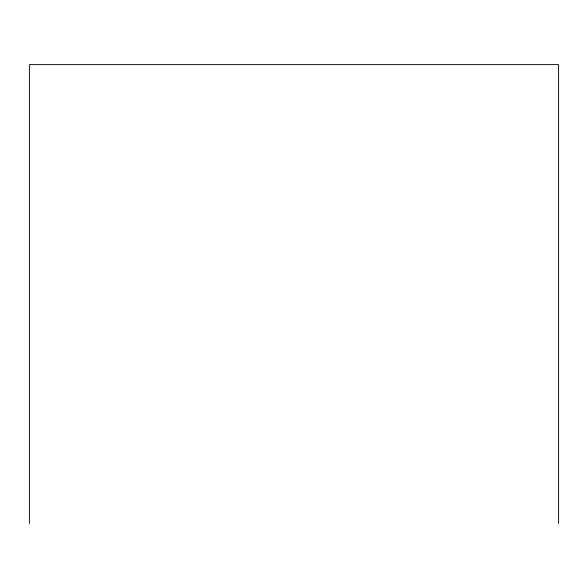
<?xml version="1.0" encoding="UTF-8"?>
<svg xmlns="http://www.w3.org/2000/svg" width="588" height="588" viewBox="0 0 588 588"><rect width="100%" height="100%" fill="white"/><g stroke="black" fill="none" stroke-linecap="round" stroke-linejoin="round"><path stroke-width="0.88" d="M558.6 523.371L558.6 64.629L29.4 64.629L29.4 523.371"/></g></svg>
